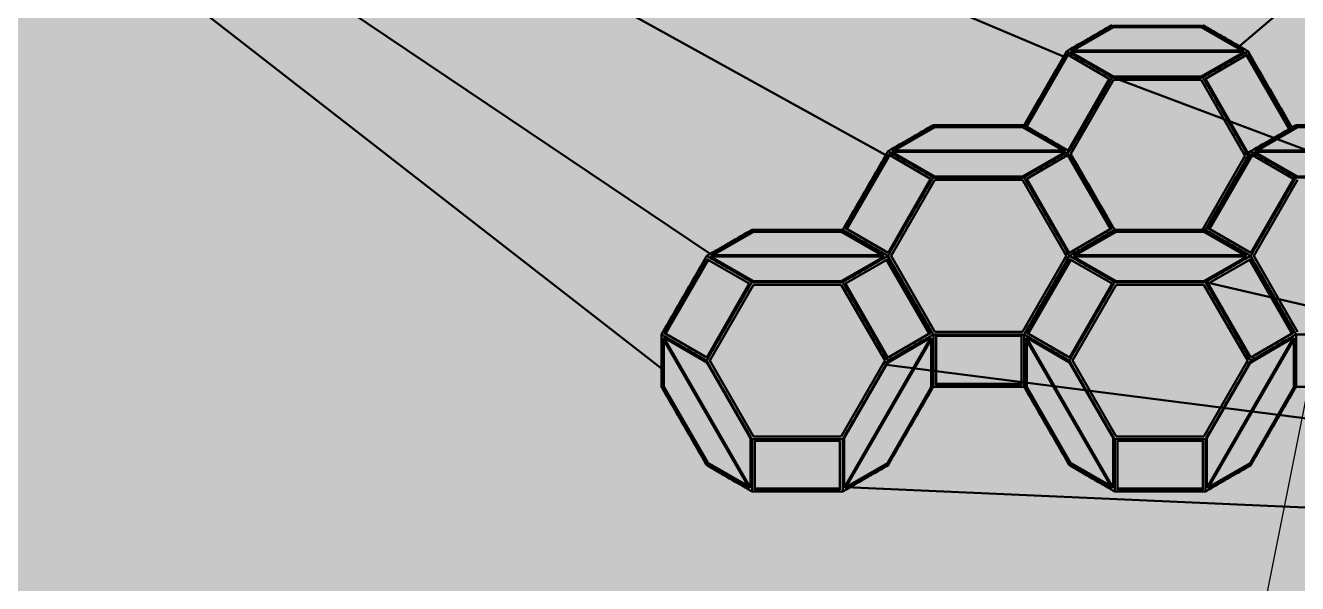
# Model space of a CAD drawing. Header units: millimetres. Extents: x 401 to 30661, y 2016 to 22119.
# Drawn here: x 6574.5 to 6780.7, y 13646.4 to 13736.8 of the extents above; entities that cross this region are included whole.
import ezdxf

# ---------------------------------------------------------------- set-up
doc = ezdxf.new("R2010")
doc.units = ezdxf.units.MM
for name, color, linetype, lineweight, true_color in [('1ST', 51, 'Continuous', 50, 0x7debff), ('3RD', 140, 'Continuous', 25, 0x7debff), ('4TH DETAILS', 125, 'Continuous', 15, 0x39ffb0)]:
    doc.layers.add(name, color=color, linetype=linetype, lineweight=lineweight, true_color=true_color)
doc.layers.add('BACKGROUND', color=7, linetype='Continuous', true_color=0x000000)
for name, color, linetype, lineweight, true_color, transparency in [('GLOW-CYAN', 7, 'Continuous', 100, 0x7debff, 0.8), ('GLOW-CYAN-2', 7, 'Continuous', 50, 0x7debff, 0.8), ('GLOW-EMERALD-2', 7, 'Continuous', 30, 0x39ffb0, 0.8)]:
    doc.layers.add(name, color=color, linetype=linetype, lineweight=lineweight, true_color=true_color, transparency=transparency)

msp = doc.modelspace()

# ---------------------------------------------------------------- hatches: boundary and pattern name
at = {"layer": 'BACKGROUND'}
h = msp.add_hatch(color=256, dxfattribs=at)
h.dxf.hatch_style = 1
h.paths.add_polyline_path([(400.723, 2015.745), (30660.634, 2015.745), (30660.634, 22119.328), (400.723, 22119.328)])

# ---------------------------------------------------------------- linework, layer by layer
at = {"layer": '1ST', "true_color": 0x39ffb0}
msp.add_circle((6531.7, 13769.252), 529.701, dxfattribs=at)
at = {"layer": '3RD'}
for p, q in [((6771.223, 13733.471), (6913.669, 13854.407)), ((6567.525, 13779.108), (6685.437, 13699.806)), ((6657.781, 13768.018), (6742.715, 13731.775)), ((6574.213, 13761.621), (6677.529, 13681.222)), ((6635.813, 13759.039), (6713.892, 13715.798)), ((6743.88, 13732.757), (6750.821, 13736.764)), ((6750.821, 13736.552), (6750.821, 13736.764)), ((6750.821, 13736.764), (6751.31, 13736.764)), ((6751.31, 13736.764), (6765.029, 13736.764)), ((6765.029, 13736.552), (6765.029, 13736.764)), ((6765.029, 13736.764), (6771.889, 13732.804)), ((6750.821, 13736.552), (6744.247, 13732.757)), ((6765.029, 13736.552), (6750.821, 13736.552)), ((6771.603, 13732.757), (6765.029, 13736.552)), ((6743.961, 13732.522), (6743.869, 13732.575)), ((6771.981, 13732.575), (6743.869, 13732.575)), ((6743.88, 13732.757), (6771.97, 13732.757)), ((6750.821, 13728.561), (6743.961, 13732.522)), ((6771.981, 13732.575), (6765.029, 13728.561)), ((6771.889, 13732.804), (6771.97, 13732.757)), ((6736.537, 13720.569), (6743.228, 13732.159)), ((6743.443, 13732.035), (6736.752, 13720.445)), ((6743.228, 13732.159), (6750.14, 13728.168)), ((6765.704, 13728.164), (6772.615, 13732.155)), ((6779.31, 13720.063), (6772.4, 13732.031)), ((6772.615, 13732.155), (6772.622, 13732.143)), ((6772.622, 13732.143), (6779.525, 13720.187)), ((6764.54, 13728.561), (6750.821, 13728.561)), ((6765.029, 13728.561), (6764.54, 13728.561)), ((6750.14, 13728.168), (6743.449, 13716.578)), ((6743.909, 13716.025), (6750.821, 13727.997)), ((6750.821, 13727.997), (6751.31, 13727.997)), ((6751.31, 13727.997), (6765.029, 13727.997)), ((6751.799, 13727.997), (6957.181, 13650.894)), ((6765.029, 13727.997), (6771.889, 13716.116)), ((6772.615, 13716.193), (6765.704, 13728.164)), ((6714.923, 13716.548), (6721.864, 13720.555)), ((6721.864, 13720.343), (6715.29, 13716.548)), ((6721.864, 13720.343), (6721.864, 13720.555)), ((6721.864, 13720.555), (6722.352, 13720.555)), ((6736.072, 13720.343), (6721.864, 13720.343)), ((6722.352, 13720.555), (6736.072, 13720.555)), ((6736.072, 13720.343), (6736.072, 13720.555)), ((6736.072, 13720.555), (6742.932, 13716.595)), ((6742.646, 13716.548), (6736.072, 13720.343)), ((6773.71, 13716.548), (6780.651, 13720.555)), ((6780.651, 13720.343), (6774.078, 13716.548)), ((6780.651, 13720.343), (6780.651, 13720.555)), ((6780.651, 13720.555), (6781.14, 13720.555)), ((6794.86, 13720.343), (6780.651, 13720.343)), ((6715.004, 13716.312), (6714.912, 13716.366)), ((6743.024, 13716.366), (6714.912, 13716.366)), ((6714.923, 13716.548), (6743.013, 13716.548)), ((6721.864, 13712.352), (6715.004, 13716.312)), ((6743.024, 13716.366), (6736.072, 13712.352)), ((6742.932, 13716.595), (6743.013, 13716.548)), ((6771.889, 13716.116), (6772.133, 13715.692)), ((6772.622, 13716.197), (6772.615, 13716.193)), ((6773.054, 13716.446), (6772.622, 13716.197)), ((6773.792, 13716.312), (6773.699, 13716.366)), ((6801.812, 13716.366), (6773.699, 13716.366)), ((6773.71, 13716.548), (6801.801, 13716.548)), ((6780.651, 13712.352), (6773.792, 13716.312)), ((6707.359, 13703.978), (6714.271, 13715.949)), ((6714.486, 13715.825), (6707.574, 13703.853)), ((6714.271, 13715.949), (6721.183, 13711.959)), ((6736.746, 13711.955), (6743.658, 13715.946)), ((6750.355, 13703.85), (6743.443, 13715.821)), ((6743.658, 13715.946), (6743.665, 13715.934)), ((6743.665, 13715.934), (6750.57, 13703.974)), ((6771.889, 13715.269), (6765.224, 13703.724)), ((6766.147, 13703.978), (6773.059, 13715.949)), ((6773.274, 13715.825), (6766.362, 13703.853)), ((6772.133, 13715.692), (6771.889, 13715.269)), ((6773.059, 13715.949), (6779.97, 13711.959)), ((6721.183, 13711.959), (6714.271, 13699.987)), ((6735.583, 13712.352), (6721.864, 13712.352)), ((6736.072, 13712.352), (6735.583, 13712.352)), ((6743.658, 13699.983), (6736.746, 13711.955)), ((6779.97, 13711.959), (6773.059, 13699.987)), ((6794.371, 13712.352), (6780.651, 13712.352)), ((6714.76, 13699.483), (6721.864, 13711.788)), ((6721.864, 13711.788), (6722.353, 13711.788)), ((6722.353, 13711.788), (6736.072, 13711.788)), ((6736.072, 13711.788), (6742.932, 13699.906)), ((6773.547, 13699.483), (6780.652, 13711.788)), ((6714.271, 13699.987), (6707.359, 13703.978)), ((6750.57, 13703.974), (6743.665, 13699.987)), ((6773.059, 13699.987), (6766.147, 13703.978)), ((6685.529, 13699.577), (6692.47, 13703.585)), ((6692.47, 13703.372), (6685.896, 13699.577)), ((6692.47, 13703.372), (6692.47, 13703.585)), ((6692.47, 13703.585), (6692.959, 13703.585)), ((6706.678, 13703.372), (6692.47, 13703.372)), ((6692.959, 13703.585), (6706.678, 13703.585)), ((6706.678, 13703.372), (6706.678, 13703.585)), ((6706.678, 13703.585), (6713.538, 13699.624)), ((6713.252, 13699.577), (6706.678, 13703.372)), ((6744.316, 13699.577), (6751.258, 13703.585)), ((6751.258, 13703.372), (6744.684, 13699.577)), ((6751.258, 13703.372), (6751.258, 13703.585)), ((6751.258, 13703.585), (6751.746, 13703.585)), ((6765.466, 13703.372), (6751.258, 13703.372)), ((6751.746, 13703.585), (6765.466, 13703.585)), ((6765.466, 13703.372), (6765.466, 13703.585)), ((6765.466, 13703.585), (6772.326, 13699.624)), ((6772.04, 13699.577), (6765.466, 13703.372)), ((6685.529, 13699.577), (6713.619, 13699.577)), ((6713.538, 13699.624), (6713.619, 13699.577)), ((6742.932, 13699.906), (6743.176, 13699.483)), ((6743.665, 13699.987), (6743.658, 13699.983)), ((6744.316, 13699.577), (6772.407, 13699.577)), ((6772.326, 13699.624), (6772.407, 13699.577)), ((6677.965, 13687.007), (6684.877, 13698.979)), ((6685.092, 13698.855), (6678.18, 13686.883)), ((6684.877, 13698.979), (6691.789, 13694.988)), ((6685.61, 13699.342), (6685.518, 13699.395)), ((6713.63, 13699.395), (6685.518, 13699.395)), ((6692.47, 13695.381), (6685.61, 13699.342)), ((6713.63, 13699.395), (6706.678, 13695.381)), ((6707.352, 13694.984), (6714.264, 13698.975)), ((6720.961, 13686.879), (6714.049, 13698.851)), ((6714.264, 13698.975), (6714.271, 13698.963)), ((6714.271, 13698.963), (6721.176, 13687.003)), ((6721.864, 13687.178), (6714.76, 13699.483)), ((6742.932, 13699.06), (6736.072, 13687.178)), ((6736.753, 13687.007), (6743.665, 13698.979)), ((6743.88, 13698.855), (6736.968, 13686.883)), ((6743.176, 13699.483), (6742.932, 13699.06)), ((6743.665, 13698.979), (6750.577, 13694.988)), ((6744.398, 13699.342), (6744.305, 13699.395)), ((6772.418, 13699.395), (6744.305, 13699.395)), ((6751.258, 13695.381), (6744.398, 13699.342)), ((6772.418, 13699.395), (6765.466, 13695.381)), ((6766.14, 13694.984), (6773.052, 13698.975)), ((6779.749, 13686.879), (6772.837, 13698.851)), ((6773.052, 13698.975), (6773.059, 13698.963)), ((6773.059, 13698.963), (6779.964, 13687.003)), ((6780.652, 13687.178), (6773.547, 13699.483)), ((6691.789, 13694.988), (6684.877, 13683.017)), ((6685.366, 13682.512), (6692.47, 13694.817)), ((6706.189, 13695.381), (6692.47, 13695.381)), ((6692.47, 13694.817), (6692.959, 13694.817)), ((6692.959, 13694.817), (6706.678, 13694.817)), ((6706.678, 13695.381), (6706.189, 13695.381)), ((6706.678, 13694.817), (6713.538, 13682.936)), ((6714.264, 13683.013), (6707.352, 13694.984)), ((6750.577, 13694.988), (6743.665, 13683.017)), ((6744.154, 13682.512), (6751.258, 13694.817)), ((6764.977, 13695.381), (6751.258, 13695.381)), ((6751.258, 13694.817), (6751.746, 13694.817)), ((6751.746, 13694.817), (6765.466, 13694.817)), ((6765.466, 13695.381), (6764.977, 13695.381)), ((6765.466, 13694.817), (6772.325, 13682.936)), ((6765.71, 13695.24), (6957.181, 13650.894)), ((6773.052, 13683.013), (6766.14, 13694.984)), ((6722.353, 13687.178), (6721.864, 13687.178)), ((6736.072, 13687.178), (6722.353, 13687.178)), ((6677.773, 13678.129), (6677.773, 13686.144)), ((6691.818, 13661.817), (6677.773, 13686.144)), ((6677.917, 13686.249), (6678.017, 13686.191)), ((6677.917, 13686.249), (6691.981, 13661.889)), ((6677.957, 13678.235), (6677.957, 13685.825)), ((6684.877, 13683.017), (6677.965, 13687.007)), ((6678.017, 13686.191), (6684.877, 13682.23)), ((6707.167, 13661.897), (6721.224, 13686.245)), ((6721.375, 13686.144), (6707.33, 13661.817)), ((6721.176, 13687.003), (6714.271, 13683.017)), ((6714.271, 13682.23), (6721.224, 13686.245)), ((6721.265, 13678.192), (6721.265, 13685.953)), ((6721.375, 13686.144), (6721.375, 13686.05)), ((6721.375, 13686.05), (6721.375, 13678.129)), ((6722.056, 13686.503), (6735.88, 13686.503)), ((6722.056, 13678.522), (6722.056, 13686.503)), ((6735.88, 13686.503), (6735.88, 13678.522)), ((6736.561, 13678.129), (6736.561, 13686.144)), ((6750.606, 13661.817), (6736.561, 13686.144)), ((6736.705, 13686.249), (6736.805, 13686.191)), ((6736.705, 13686.249), (6750.769, 13661.889)), ((6736.744, 13678.235), (6736.744, 13685.825)), ((6743.665, 13683.017), (6736.753, 13687.007)), ((6736.805, 13686.191), (6743.665, 13682.23)), ((6765.955, 13661.897), (6780.012, 13686.245)), ((6780.163, 13686.144), (6766.117, 13661.817)), ((6779.964, 13687.003), (6773.059, 13683.017)), ((6773.059, 13682.23), (6780.012, 13686.245)), ((6780.053, 13678.192), (6780.053, 13685.953)), ((6780.163, 13686.144), (6780.163, 13686.05)), ((6780.163, 13686.05), (6780.163, 13678.129)), ((6684.877, 13682.23), (6691.737, 13670.349)), ((6692.47, 13670.208), (6685.366, 13682.512)), ((6713.538, 13682.089), (6706.678, 13670.208)), ((6707.167, 13669.926), (6714.027, 13681.807)), ((6713.538, 13682.936), (6713.782, 13682.512)), ((6713.782, 13682.512), (6713.538, 13682.089)), ((6714.027, 13681.807), (6714.271, 13682.23)), ((6714.027, 13681.807), (6957.181, 13650.894)), ((6714.271, 13683.017), (6714.264, 13683.013)), ((6743.665, 13682.23), (6750.525, 13670.349)), ((6751.258, 13670.208), (6744.154, 13682.512)), ((6772.325, 13682.089), (6765.466, 13670.208)), ((6765.955, 13669.926), (6772.814, 13681.807)), ((6772.325, 13682.936), (6772.57, 13682.512)), ((6772.57, 13682.512), (6772.325, 13682.089)), ((6772.814, 13681.807), (6773.059, 13682.23)), ((6773.059, 13683.017), (6773.052, 13683.013)), ((6677.957, 13678.235), (6677.773, 13678.129)), ((6684.877, 13665.824), (6677.773, 13678.129)), ((6685.061, 13665.93), (6677.957, 13678.235)), ((6714.161, 13665.888), (6721.265, 13678.192)), ((6721.375, 13678.129), (6714.515, 13666.247)), ((6721.265, 13678.192), (6721.375, 13678.129)), ((6722.056, 13678.77), (6735.88, 13678.77)), ((6735.88, 13678.522), (6722.056, 13678.522)), ((6736.744, 13678.235), (6736.561, 13678.129)), ((6743.665, 13665.824), (6736.561, 13678.129)), ((6743.848, 13665.93), (6736.744, 13678.235)), ((6772.948, 13665.888), (6780.053, 13678.192)), ((6780.163, 13678.129), (6773.303, 13666.247)), ((6780.053, 13678.192), (6780.163, 13678.129)), ((6691.737, 13670.349), (6691.981, 13669.926)), ((6691.981, 13669.926), (6691.981, 13669.643)), ((6691.981, 13669.643), (6691.981, 13661.889)), ((6692.959, 13670.208), (6692.47, 13670.208)), ((6692.662, 13669.532), (6706.486, 13669.532)), ((6692.662, 13661.551), (6692.662, 13669.532)), ((6706.678, 13670.208), (6692.959, 13670.208)), ((6706.486, 13669.532), (6706.486, 13661.551)), ((6707.167, 13662.005), (6707.167, 13669.926)), ((6750.525, 13670.349), (6750.769, 13669.926)), ((6750.769, 13669.926), (6750.769, 13669.643)), ((6750.769, 13669.643), (6750.769, 13661.889)), ((6751.746, 13670.208), (6751.258, 13670.208)), ((6751.45, 13669.532), (6765.274, 13669.532)), ((6751.45, 13661.551), (6751.45, 13669.532)), ((6765.466, 13670.208), (6751.746, 13670.208)), ((6765.274, 13669.532), (6765.274, 13661.551)), ((6765.955, 13662.005), (6765.955, 13669.926)), ((6685.061, 13665.93), (6684.877, 13665.824)), ((6685.121, 13665.683), (6684.877, 13665.824)), ((6691.635, 13662.135), (6685.061, 13665.93)), ((6691.818, 13661.817), (6685.121, 13665.683)), ((6714.271, 13665.824), (6707.33, 13661.817)), ((6707.44, 13662.007), (6714.161, 13665.888)), ((6714.161, 13665.888), (6714.271, 13665.824)), ((6714.515, 13666.247), (6714.271, 13665.824)), ((6743.848, 13665.93), (6743.665, 13665.824)), ((6743.909, 13665.683), (6743.665, 13665.824)), ((6750.422, 13662.135), (6743.848, 13665.93)), ((6750.606, 13661.817), (6743.909, 13665.683)), ((6773.059, 13665.824), (6766.117, 13661.817)), ((6766.228, 13662.007), (6772.948, 13665.888)), ((6772.948, 13665.888), (6773.059, 13665.824)), ((6773.303, 13666.247), (6773.059, 13665.824)), ((6692.662, 13661.8), (6706.486, 13661.8)), ((6706.486, 13661.551), (6692.662, 13661.551)), ((6707.167, 13661.897), (6707.167, 13662.005)), ((6707.44, 13662.007), (6957.181, 13650.894)), ((6751.45, 13661.8), (6765.274, 13661.8)), ((6765.274, 13661.551), (6751.45, 13661.551)), ((6765.955, 13661.897), (6765.955, 13662.005))]:
    msp.add_line(p, q, dxfattribs=at)
for points in [[(6743.228, 13732.663), (6750.577, 13736.906)], [(6765.274, 13736.906), (6772.622, 13732.663)], [(6736.318, 13720.695), (6743.228, 13732.663)], [(6750.577, 13728.42), (6743.228, 13732.663)], [(6765.274, 13728.42), (6772.622, 13732.663)], [(6779.75, 13720.317), (6772.622, 13732.663)], [(6743.665, 13716.449), (6750.577, 13728.42)], [(6750.577, 13728.42), (6765.274, 13728.42)], [(6772.622, 13715.692), (6765.274, 13728.42)], [(6714.271, 13716.454), (6721.619, 13720.696)], [(6736.316, 13720.696), (6721.619, 13720.696)], [(6736.316, 13720.696), (6743.665, 13716.454)], [(6773.059, 13716.454), (6780.407, 13720.696)], [(6795.104, 13720.696), (6780.407, 13720.696)], [(6706.922, 13703.726), (6714.271, 13716.454)], [(6721.619, 13712.211), (6714.271, 13716.454)], [(6736.316, 13712.211), (6743.665, 13716.454)], [(6751.013, 13703.726), (6743.911, 13716.028)], [(6772.622, 13715.697), (6773.059, 13716.454)], [(6780.407, 13712.211), (6773.059, 13716.454)], [(6765.712, 13703.724), (6772.622, 13715.692)], [(6714.271, 13699.483), (6721.619, 13712.211)], [(6721.619, 13712.211), (6736.316, 13712.211)], [(6743.665, 13699.483), (6736.316, 13712.211)], [(6773.059, 13699.483), (6780.407, 13712.211)], [(6780.407, 13712.211), (6795.104, 13712.211)], [(6684.877, 13699.483), (6692.225, 13703.726)], [(6706.922, 13703.726), (6692.225, 13703.726)], [(6714.271, 13699.483), (6706.922, 13703.726)], [(6706.922, 13703.726), (6714.271, 13699.483)], [(6743.665, 13699.483), (6751.013, 13703.726)], [(6743.665, 13699.483), (6751.013, 13703.726)], [(6765.712, 13703.724), (6751.013, 13703.726)], [(6773.059, 13699.483), (6765.712, 13703.724)], [(6765.712, 13703.724), (6773.059, 13699.483)], [(6677.529, 13686.755), (6684.877, 13699.483)], [(6692.225, 13695.24), (6684.877, 13699.483)], [(6706.922, 13695.24), (6714.271, 13699.483)], [(6721.619, 13686.755), (6714.271, 13699.483)], [(6721.619, 13686.755), (6714.271, 13699.483)], [(6736.316, 13686.755), (6743.665, 13699.483)], [(6736.316, 13686.755), (6743.665, 13699.483)], [(6751.013, 13695.24), (6743.665, 13699.483)], [(6765.71, 13695.24), (6773.059, 13699.483)], [(6780.407, 13686.755), (6773.059, 13699.483)], [(6780.407, 13686.755), (6773.059, 13699.483)], [(6684.877, 13682.512), (6692.225, 13695.24)], [(6692.225, 13695.24), (6706.922, 13695.24)], [(6714.271, 13682.512), (6706.922, 13695.24)], [(6743.665, 13682.512), (6751.013, 13695.24)], [(6751.013, 13695.24), (6765.71, 13695.24)], [(6773.059, 13682.512), (6765.71, 13695.24)], [(6677.529, 13678.27), (6677.529, 13686.755)], [(6684.877, 13682.512), (6677.529, 13686.755)], [(6714.271, 13682.512), (6721.619, 13686.755)], [(6721.619, 13686.755), (6736.316, 13686.755)], [(6721.619, 13686.755), (6721.619, 13678.27)], [(6721.619, 13678.27), (6721.619, 13686.755)], [(6736.316, 13678.27), (6736.316, 13686.755)], [(6743.665, 13682.512), (6736.316, 13686.755)], [(6736.316, 13686.755), (6736.316, 13678.27)], [(6773.059, 13682.512), (6780.407, 13686.755)], [(6780.407, 13686.755), (6795.104, 13686.755)], [(6780.407, 13686.755), (6780.407, 13678.27)], [(6780.407, 13678.27), (6780.407, 13686.755)], [(6692.225, 13669.785), (6684.877, 13682.512)], [(6706.922, 13669.785), (6714.271, 13682.512)], [(6751.013, 13669.785), (6743.665, 13682.512)], [(6765.71, 13669.785), (6773.059, 13682.512)], [(6677.529, 13678.27), (6684.877, 13665.542)], [(6721.619, 13678.27), (6714.271, 13665.542)], [(6721.619, 13678.27), (6736.316, 13678.27)], [(6736.316, 13678.27), (6743.665, 13665.542)], [(6780.407, 13678.27), (6773.059, 13665.542)], [(6780.407, 13678.27), (6795.104, 13678.27)], [(6692.225, 13669.785), (6706.922, 13669.785)], [(6692.225, 13669.785), (6692.225, 13661.299)], [(6706.922, 13669.785), (6706.922, 13661.299)], [(6751.013, 13669.785), (6765.71, 13669.785)], [(6751.013, 13669.785), (6751.013, 13661.299)], [(6765.71, 13669.785), (6765.71, 13661.299)], [(6684.877, 13665.542), (6692.225, 13661.299)], [(6706.922, 13661.299), (6714.271, 13665.542)], [(6743.665, 13665.542), (6751.013, 13661.299)], [(6765.71, 13661.299), (6773.059, 13665.542)], [(6692.225, 13661.299), (6706.922, 13661.299)], [(6751.013, 13661.299), (6765.71, 13661.299)]]:
    msp.add_open_spline(points, degree=1, dxfattribs=at)
at = {"layer": '4TH DETAILS'}
msp.add_lwpolyline([(6860.894, 12854.477), (6860.894, 12926.013), (6837.049, 13092.93), (6837.049, 13140.621), (6837.049, 13212.157), (6813.203, 13379.075), (6813.203, 13402.92), (6789.358, 13569.837), (6765.513, 13593.683), (6782.43, 13678.27)], dxfattribs=at)
at = {"layer": 'GLOW-CYAN'}
msp.add_circle((6531.7, 13769.252), 529.701, dxfattribs=at)
at = {"layer": 'GLOW-CYAN-2'}
for p, q in [((6771.223, 13733.471), (6913.669, 13854.407)), ((6567.525, 13779.108), (6685.437, 13699.806)), ((6657.781, 13768.018), (6742.715, 13731.775)), ((6574.213, 13761.621), (6677.529, 13681.222)), ((6635.813, 13759.039), (6713.892, 13715.798)), ((6743.88, 13732.757), (6750.821, 13736.764)), ((6750.821, 13736.552), (6750.821, 13736.764)), ((6750.821, 13736.764), (6751.31, 13736.764)), ((6751.31, 13736.764), (6765.029, 13736.764)), ((6765.029, 13736.552), (6765.029, 13736.764)), ((6765.029, 13736.764), (6771.889, 13732.804)), ((6750.821, 13736.552), (6744.247, 13732.757)), ((6765.029, 13736.552), (6750.821, 13736.552)), ((6771.603, 13732.757), (6765.029, 13736.552)), ((6743.961, 13732.522), (6743.869, 13732.575)), ((6771.981, 13732.575), (6743.869, 13732.575)), ((6743.88, 13732.757), (6771.97, 13732.757)), ((6750.821, 13728.561), (6743.961, 13732.522)), ((6771.981, 13732.575), (6765.029, 13728.561)), ((6771.889, 13732.804), (6771.97, 13732.757)), ((6736.537, 13720.569), (6743.228, 13732.159)), ((6743.443, 13732.035), (6736.752, 13720.445)), ((6743.228, 13732.159), (6750.14, 13728.168)), ((6765.704, 13728.164), (6772.615, 13732.155)), ((6779.31, 13720.063), (6772.4, 13732.031)), ((6772.615, 13732.155), (6772.622, 13732.143)), ((6772.622, 13732.143), (6779.525, 13720.187)), ((6764.54, 13728.561), (6750.821, 13728.561)), ((6765.029, 13728.561), (6764.54, 13728.561)), ((6750.14, 13728.168), (6743.449, 13716.578)), ((6743.909, 13716.025), (6750.821, 13727.997)), ((6750.821, 13727.997), (6751.31, 13727.997)), ((6751.31, 13727.997), (6765.029, 13727.997)), ((6751.799, 13727.997), (6957.181, 13650.894)), ((6765.029, 13727.997), (6771.889, 13716.116)), ((6772.615, 13716.193), (6765.704, 13728.164)), ((6714.923, 13716.548), (6721.864, 13720.555)), ((6721.864, 13720.343), (6715.29, 13716.548)), ((6721.864, 13720.343), (6721.864, 13720.555)), ((6721.864, 13720.555), (6722.352, 13720.555)), ((6736.072, 13720.343), (6721.864, 13720.343)), ((6722.352, 13720.555), (6736.072, 13720.555)), ((6736.072, 13720.343), (6736.072, 13720.555)), ((6736.072, 13720.555), (6742.932, 13716.595)), ((6742.646, 13716.548), (6736.072, 13720.343)), ((6773.71, 13716.548), (6780.651, 13720.555)), ((6780.651, 13720.343), (6774.078, 13716.548)), ((6780.651, 13720.343), (6780.651, 13720.555)), ((6780.651, 13720.555), (6781.14, 13720.555)), ((6794.86, 13720.343), (6780.651, 13720.343)), ((6715.004, 13716.312), (6714.912, 13716.366)), ((6743.024, 13716.366), (6714.912, 13716.366)), ((6714.923, 13716.548), (6743.013, 13716.548)), ((6721.864, 13712.352), (6715.004, 13716.312)), ((6743.024, 13716.366), (6736.072, 13712.352)), ((6742.932, 13716.595), (6743.013, 13716.548)), ((6771.889, 13716.116), (6772.133, 13715.692)), ((6772.622, 13716.197), (6772.615, 13716.193)), ((6773.054, 13716.446), (6772.622, 13716.197)), ((6773.792, 13716.312), (6773.699, 13716.366)), ((6801.812, 13716.366), (6773.699, 13716.366)), ((6773.71, 13716.548), (6801.801, 13716.548)), ((6780.651, 13712.352), (6773.792, 13716.312)), ((6707.359, 13703.978), (6714.271, 13715.949)), ((6714.486, 13715.825), (6707.574, 13703.853)), ((6714.271, 13715.949), (6721.183, 13711.959)), ((6736.746, 13711.955), (6743.658, 13715.946)), ((6750.355, 13703.85), (6743.443, 13715.821)), ((6743.658, 13715.946), (6743.665, 13715.934)), ((6743.665, 13715.934), (6750.57, 13703.974)), ((6771.889, 13715.269), (6765.224, 13703.724)), ((6766.147, 13703.978), (6773.059, 13715.949)), ((6773.274, 13715.825), (6766.362, 13703.853)), ((6772.133, 13715.692), (6771.889, 13715.269)), ((6773.059, 13715.949), (6779.97, 13711.959)), ((6721.183, 13711.959), (6714.271, 13699.987)), ((6735.583, 13712.352), (6721.864, 13712.352)), ((6736.072, 13712.352), (6735.583, 13712.352)), ((6743.658, 13699.983), (6736.746, 13711.955)), ((6779.97, 13711.959), (6773.059, 13699.987)), ((6794.371, 13712.352), (6780.651, 13712.352)), ((6714.76, 13699.483), (6721.864, 13711.788)), ((6721.864, 13711.788), (6722.353, 13711.788)), ((6722.353, 13711.788), (6736.072, 13711.788)), ((6736.072, 13711.788), (6742.932, 13699.906)), ((6773.547, 13699.483), (6780.652, 13711.788)), ((6714.271, 13699.987), (6707.359, 13703.978)), ((6750.57, 13703.974), (6743.665, 13699.987)), ((6773.059, 13699.987), (6766.147, 13703.978)), ((6685.529, 13699.577), (6692.47, 13703.585)), ((6692.47, 13703.372), (6685.896, 13699.577)), ((6692.47, 13703.372), (6692.47, 13703.585)), ((6692.47, 13703.585), (6692.959, 13703.585)), ((6706.678, 13703.372), (6692.47, 13703.372)), ((6692.959, 13703.585), (6706.678, 13703.585)), ((6706.678, 13703.372), (6706.678, 13703.585)), ((6706.678, 13703.585), (6713.538, 13699.624)), ((6713.252, 13699.577), (6706.678, 13703.372)), ((6744.316, 13699.577), (6751.258, 13703.585)), ((6751.258, 13703.372), (6744.684, 13699.577)), ((6751.258, 13703.372), (6751.258, 13703.585)), ((6751.258, 13703.585), (6751.746, 13703.585)), ((6765.466, 13703.372), (6751.258, 13703.372)), ((6751.746, 13703.585), (6765.466, 13703.585)), ((6765.466, 13703.372), (6765.466, 13703.585)), ((6765.466, 13703.585), (6772.326, 13699.624)), ((6772.04, 13699.577), (6765.466, 13703.372)), ((6685.529, 13699.577), (6713.619, 13699.577)), ((6713.538, 13699.624), (6713.619, 13699.577)), ((6742.932, 13699.906), (6743.176, 13699.483)), ((6743.665, 13699.987), (6743.658, 13699.983)), ((6744.316, 13699.577), (6772.407, 13699.577)), ((6772.326, 13699.624), (6772.407, 13699.577)), ((6677.965, 13687.007), (6684.877, 13698.979)), ((6685.092, 13698.855), (6678.18, 13686.883)), ((6684.877, 13698.979), (6691.789, 13694.988)), ((6685.61, 13699.342), (6685.518, 13699.395)), ((6713.63, 13699.395), (6685.518, 13699.395)), ((6692.47, 13695.381), (6685.61, 13699.342)), ((6713.63, 13699.395), (6706.678, 13695.381)), ((6707.352, 13694.984), (6714.264, 13698.975)), ((6720.961, 13686.879), (6714.049, 13698.851)), ((6714.264, 13698.975), (6714.271, 13698.963)), ((6714.271, 13698.963), (6721.176, 13687.003)), ((6721.864, 13687.178), (6714.76, 13699.483)), ((6742.932, 13699.06), (6736.072, 13687.178)), ((6736.753, 13687.007), (6743.665, 13698.979)), ((6743.88, 13698.855), (6736.968, 13686.883)), ((6743.176, 13699.483), (6742.932, 13699.06)), ((6743.665, 13698.979), (6750.577, 13694.988)), ((6744.398, 13699.342), (6744.305, 13699.395)), ((6772.418, 13699.395), (6744.305, 13699.395)), ((6751.258, 13695.381), (6744.398, 13699.342)), ((6772.418, 13699.395), (6765.466, 13695.381)), ((6766.14, 13694.984), (6773.052, 13698.975)), ((6779.749, 13686.879), (6772.837, 13698.851)), ((6773.052, 13698.975), (6773.059, 13698.963)), ((6773.059, 13698.963), (6779.964, 13687.003)), ((6780.652, 13687.178), (6773.547, 13699.483)), ((6691.789, 13694.988), (6684.877, 13683.017)), ((6685.366, 13682.512), (6692.47, 13694.817)), ((6706.189, 13695.381), (6692.47, 13695.381)), ((6692.47, 13694.817), (6692.959, 13694.817)), ((6692.959, 13694.817), (6706.678, 13694.817)), ((6706.678, 13695.381), (6706.189, 13695.381)), ((6706.678, 13694.817), (6713.538, 13682.936)), ((6714.264, 13683.013), (6707.352, 13694.984)), ((6750.577, 13694.988), (6743.665, 13683.017)), ((6744.154, 13682.512), (6751.258, 13694.817)), ((6764.977, 13695.381), (6751.258, 13695.381)), ((6751.258, 13694.817), (6751.746, 13694.817)), ((6751.746, 13694.817), (6765.466, 13694.817)), ((6765.466, 13695.381), (6764.977, 13695.381)), ((6765.466, 13694.817), (6772.325, 13682.936)), ((6765.71, 13695.24), (6957.181, 13650.894)), ((6773.052, 13683.013), (6766.14, 13694.984)), ((6722.353, 13687.178), (6721.864, 13687.178)), ((6736.072, 13687.178), (6722.353, 13687.178)), ((6677.773, 13678.129), (6677.773, 13686.144)), ((6691.818, 13661.817), (6677.773, 13686.144)), ((6677.917, 13686.249), (6678.017, 13686.191)), ((6677.917, 13686.249), (6691.981, 13661.889)), ((6677.957, 13678.235), (6677.957, 13685.825)), ((6684.877, 13683.017), (6677.965, 13687.007)), ((6678.017, 13686.191), (6684.877, 13682.23)), ((6707.167, 13661.897), (6721.224, 13686.245)), ((6721.375, 13686.144), (6707.33, 13661.817)), ((6721.176, 13687.003), (6714.271, 13683.017)), ((6714.271, 13682.23), (6721.224, 13686.245)), ((6721.265, 13678.192), (6721.265, 13685.953)), ((6721.375, 13686.144), (6721.375, 13686.05)), ((6721.375, 13686.05), (6721.375, 13678.129)), ((6722.056, 13686.503), (6735.88, 13686.503)), ((6722.056, 13678.522), (6722.056, 13686.503)), ((6735.88, 13686.503), (6735.88, 13678.522)), ((6736.561, 13678.129), (6736.561, 13686.144)), ((6750.606, 13661.817), (6736.561, 13686.144)), ((6736.705, 13686.249), (6736.805, 13686.191)), ((6736.705, 13686.249), (6750.769, 13661.889)), ((6736.744, 13678.235), (6736.744, 13685.825)), ((6743.665, 13683.017), (6736.753, 13687.007)), ((6736.805, 13686.191), (6743.665, 13682.23)), ((6765.955, 13661.897), (6780.012, 13686.245)), ((6780.163, 13686.144), (6766.117, 13661.817)), ((6779.964, 13687.003), (6773.059, 13683.017)), ((6773.059, 13682.23), (6780.012, 13686.245)), ((6780.053, 13678.192), (6780.053, 13685.953)), ((6780.163, 13686.144), (6780.163, 13686.05)), ((6780.163, 13686.05), (6780.163, 13678.129)), ((6684.877, 13682.23), (6691.737, 13670.349)), ((6692.47, 13670.208), (6685.366, 13682.512)), ((6713.538, 13682.089), (6706.678, 13670.208)), ((6707.167, 13669.926), (6714.027, 13681.807)), ((6713.538, 13682.936), (6713.782, 13682.512)), ((6713.782, 13682.512), (6713.538, 13682.089)), ((6714.027, 13681.807), (6714.271, 13682.23)), ((6714.027, 13681.807), (6957.181, 13650.894)), ((6714.271, 13683.017), (6714.264, 13683.013)), ((6743.665, 13682.23), (6750.525, 13670.349)), ((6751.258, 13670.208), (6744.154, 13682.512)), ((6772.325, 13682.089), (6765.466, 13670.208)), ((6765.955, 13669.926), (6772.814, 13681.807)), ((6772.325, 13682.936), (6772.57, 13682.512)), ((6772.57, 13682.512), (6772.325, 13682.089)), ((6772.814, 13681.807), (6773.059, 13682.23)), ((6773.059, 13683.017), (6773.052, 13683.013)), ((6677.957, 13678.235), (6677.773, 13678.129)), ((6684.877, 13665.824), (6677.773, 13678.129)), ((6685.061, 13665.93), (6677.957, 13678.235)), ((6714.161, 13665.888), (6721.265, 13678.192)), ((6721.375, 13678.129), (6714.515, 13666.247)), ((6721.265, 13678.192), (6721.375, 13678.129)), ((6722.056, 13678.77), (6735.88, 13678.77)), ((6735.88, 13678.522), (6722.056, 13678.522)), ((6736.744, 13678.235), (6736.561, 13678.129)), ((6743.665, 13665.824), (6736.561, 13678.129)), ((6743.848, 13665.93), (6736.744, 13678.235)), ((6772.948, 13665.888), (6780.053, 13678.192)), ((6780.163, 13678.129), (6773.303, 13666.247)), ((6780.053, 13678.192), (6780.163, 13678.129)), ((6691.737, 13670.349), (6691.981, 13669.926)), ((6691.981, 13669.926), (6691.981, 13669.643)), ((6691.981, 13669.643), (6691.981, 13661.889)), ((6692.959, 13670.208), (6692.47, 13670.208)), ((6692.662, 13669.532), (6706.486, 13669.532)), ((6692.662, 13661.551), (6692.662, 13669.532)), ((6706.678, 13670.208), (6692.959, 13670.208)), ((6706.486, 13669.532), (6706.486, 13661.551)), ((6707.167, 13662.005), (6707.167, 13669.926)), ((6750.525, 13670.349), (6750.769, 13669.926)), ((6750.769, 13669.926), (6750.769, 13669.643)), ((6750.769, 13669.643), (6750.769, 13661.889)), ((6751.746, 13670.208), (6751.258, 13670.208)), ((6751.45, 13669.532), (6765.274, 13669.532)), ((6751.45, 13661.551), (6751.45, 13669.532)), ((6765.466, 13670.208), (6751.746, 13670.208)), ((6765.274, 13669.532), (6765.274, 13661.551)), ((6765.955, 13662.005), (6765.955, 13669.926)), ((6685.061, 13665.93), (6684.877, 13665.824)), ((6685.121, 13665.683), (6684.877, 13665.824)), ((6691.635, 13662.135), (6685.061, 13665.93)), ((6691.818, 13661.817), (6685.121, 13665.683)), ((6714.271, 13665.824), (6707.33, 13661.817)), ((6707.44, 13662.007), (6714.161, 13665.888)), ((6714.161, 13665.888), (6714.271, 13665.824)), ((6714.515, 13666.247), (6714.271, 13665.824)), ((6743.848, 13665.93), (6743.665, 13665.824)), ((6743.909, 13665.683), (6743.665, 13665.824)), ((6750.422, 13662.135), (6743.848, 13665.93)), ((6750.606, 13661.817), (6743.909, 13665.683)), ((6773.059, 13665.824), (6766.117, 13661.817)), ((6766.228, 13662.007), (6772.948, 13665.888)), ((6772.948, 13665.888), (6773.059, 13665.824)), ((6773.303, 13666.247), (6773.059, 13665.824)), ((6692.662, 13661.8), (6706.486, 13661.8)), ((6706.486, 13661.551), (6692.662, 13661.551)), ((6707.167, 13661.897), (6707.167, 13662.005)), ((6707.44, 13662.007), (6957.181, 13650.894)), ((6751.45, 13661.8), (6765.274, 13661.8)), ((6765.274, 13661.551), (6751.45, 13661.551)), ((6765.955, 13661.897), (6765.955, 13662.005))]:
    msp.add_line(p, q, dxfattribs=at)
for points in [[(6743.228, 13732.663), (6750.577, 13736.906)], [(6765.274, 13736.906), (6772.622, 13732.663)], [(6736.318, 13720.695), (6743.228, 13732.663)], [(6750.577, 13728.42), (6743.228, 13732.663)], [(6765.274, 13728.42), (6772.622, 13732.663)], [(6779.75, 13720.317), (6772.622, 13732.663)], [(6743.665, 13716.449), (6750.577, 13728.42)], [(6750.577, 13728.42), (6765.274, 13728.42)], [(6772.622, 13715.692), (6765.274, 13728.42)], [(6714.271, 13716.454), (6721.619, 13720.696)], [(6736.316, 13720.696), (6721.619, 13720.696)], [(6736.316, 13720.696), (6743.665, 13716.454)], [(6773.059, 13716.454), (6780.407, 13720.696)], [(6795.104, 13720.696), (6780.407, 13720.696)], [(6706.922, 13703.726), (6714.271, 13716.454)], [(6721.619, 13712.211), (6714.271, 13716.454)], [(6736.316, 13712.211), (6743.665, 13716.454)], [(6751.013, 13703.726), (6743.911, 13716.028)], [(6772.622, 13715.697), (6773.059, 13716.454)], [(6780.407, 13712.211), (6773.059, 13716.454)], [(6765.712, 13703.724), (6772.622, 13715.692)], [(6714.271, 13699.483), (6721.619, 13712.211)], [(6721.619, 13712.211), (6736.316, 13712.211)], [(6743.665, 13699.483), (6736.316, 13712.211)], [(6773.059, 13699.483), (6780.407, 13712.211)], [(6780.407, 13712.211), (6795.104, 13712.211)], [(6684.877, 13699.483), (6692.225, 13703.726)], [(6706.922, 13703.726), (6692.225, 13703.726)], [(6714.271, 13699.483), (6706.922, 13703.726)], [(6706.922, 13703.726), (6714.271, 13699.483)], [(6743.665, 13699.483), (6751.013, 13703.726)], [(6743.665, 13699.483), (6751.013, 13703.726)], [(6765.712, 13703.724), (6751.013, 13703.726)], [(6773.059, 13699.483), (6765.712, 13703.724)], [(6765.712, 13703.724), (6773.059, 13699.483)], [(6677.529, 13686.755), (6684.877, 13699.483)], [(6692.225, 13695.24), (6684.877, 13699.483)], [(6706.922, 13695.24), (6714.271, 13699.483)], [(6721.619, 13686.755), (6714.271, 13699.483)], [(6721.619, 13686.755), (6714.271, 13699.483)], [(6736.316, 13686.755), (6743.665, 13699.483)], [(6736.316, 13686.755), (6743.665, 13699.483)], [(6751.013, 13695.24), (6743.665, 13699.483)], [(6765.71, 13695.24), (6773.059, 13699.483)], [(6780.407, 13686.755), (6773.059, 13699.483)], [(6780.407, 13686.755), (6773.059, 13699.483)], [(6684.877, 13682.512), (6692.225, 13695.24)], [(6692.225, 13695.24), (6706.922, 13695.24)], [(6714.271, 13682.512), (6706.922, 13695.24)], [(6743.665, 13682.512), (6751.013, 13695.24)], [(6751.013, 13695.24), (6765.71, 13695.24)], [(6773.059, 13682.512), (6765.71, 13695.24)], [(6677.529, 13678.27), (6677.529, 13686.755)], [(6684.877, 13682.512), (6677.529, 13686.755)], [(6714.271, 13682.512), (6721.619, 13686.755)], [(6721.619, 13686.755), (6736.316, 13686.755)], [(6721.619, 13686.755), (6721.619, 13678.27)], [(6721.619, 13678.27), (6721.619, 13686.755)], [(6736.316, 13678.27), (6736.316, 13686.755)], [(6743.665, 13682.512), (6736.316, 13686.755)], [(6736.316, 13686.755), (6736.316, 13678.27)], [(6773.059, 13682.512), (6780.407, 13686.755)], [(6780.407, 13686.755), (6795.104, 13686.755)], [(6780.407, 13686.755), (6780.407, 13678.27)], [(6780.407, 13678.27), (6780.407, 13686.755)], [(6692.225, 13669.785), (6684.877, 13682.512)], [(6706.922, 13669.785), (6714.271, 13682.512)], [(6751.013, 13669.785), (6743.665, 13682.512)], [(6765.71, 13669.785), (6773.059, 13682.512)], [(6677.529, 13678.27), (6684.877, 13665.542)], [(6721.619, 13678.27), (6714.271, 13665.542)], [(6721.619, 13678.27), (6736.316, 13678.27)], [(6736.316, 13678.27), (6743.665, 13665.542)], [(6780.407, 13678.27), (6773.059, 13665.542)], [(6780.407, 13678.27), (6795.104, 13678.27)], [(6692.225, 13669.785), (6706.922, 13669.785)], [(6692.225, 13669.785), (6692.225, 13661.299)], [(6706.922, 13669.785), (6706.922, 13661.299)], [(6751.013, 13669.785), (6765.71, 13669.785)], [(6751.013, 13669.785), (6751.013, 13661.299)], [(6765.71, 13669.785), (6765.71, 13661.299)], [(6684.877, 13665.542), (6692.225, 13661.299)], [(6706.922, 13661.299), (6714.271, 13665.542)], [(6743.665, 13665.542), (6751.013, 13661.299)], [(6765.71, 13661.299), (6773.059, 13665.542)], [(6692.225, 13661.299), (6706.922, 13661.299)], [(6751.013, 13661.299), (6765.71, 13661.299)]]:
    msp.add_open_spline(points, degree=1, dxfattribs=at)
at = {"layer": 'GLOW-EMERALD-2'}
msp.add_lwpolyline([(6860.894, 12854.477), (6860.894, 12926.013), (6837.049, 13092.93), (6837.049, 13140.621), (6837.049, 13212.157), (6813.203, 13379.075), (6813.203, 13402.92), (6789.358, 13569.837), (6765.513, 13593.683), (6782.43, 13678.27)], dxfattribs=at)

doc.saveas('drawing.dxf')
